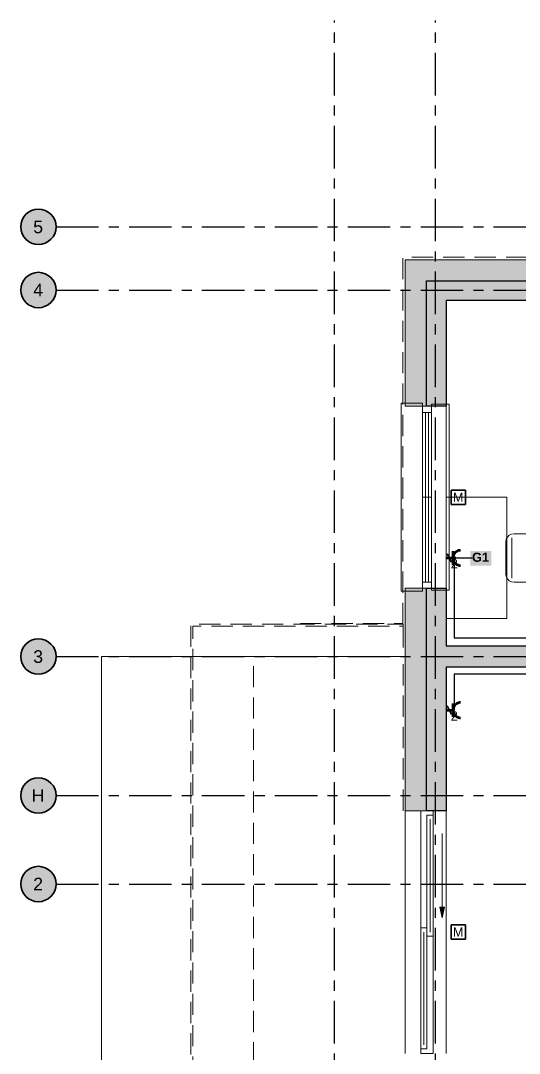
# Model space of a CAD drawing. Header units: metres. Extents: x -4.1 to 21.4, y -4.1 to 11.4.
# Drawn here: x -4.1 to 0.83, y 1.2 to 11.41 of the extents above; entities that cross this region are included whole.
import ezdxf

# ---------------------------------------------------------------- set-up
doc = ezdxf.new("R2010")
doc.units = ezdxf.units.M
doc.linetypes.add('KRESKOWA', pattern=[5.25, 4.2, -1.05])
doc.linetypes.add('PUNKTOWA', pattern=[10.5, 8.4, -1.05, 0, -1.05])
doc.layers.add('A-MASKA', color=7, linetype='Continuous', lineweight=18)
doc.layers.add('E-OPISY', color=2, linetype='Continuous', lineweight=25)
for name, color, linetype, lineweight, true_color in [('E-GNIAZDA', 1, 'Continuous', 35, 0xc00000), ('E-TRASY', 8, 'Continuous', 25, 0x606060), ('I-OSIE', 8, 'PUNKTOWA', 18, 0x7a7a7a), ('I-PODKLAD', 8, 'Continuous', 18, 0x9a9a9a), ('I-PODKLAD-SCIANY', 8, 'Continuous', 25, 0x6e6e6e), ('I-PODKLAD-WYPELN', 254, 'Continuous', 18, 0xe6e6e6)]:
    doc.layers.add(name, color=color, linetype=linetype, lineweight=lineweight, true_color=true_color)
doc.styles.add('PL_ARIAL', font='arial.ttf')
doc.styles.add('PL_ARIAL_B', font='arialbd.ttf')

msp = doc.modelspace()

# ---------------------------------------------------------------- hatches: boundary and pattern name
at = {"layer": 'A-MASKA', "true_color": 0xffffff}
msp.add_hatch(color=7, dxfattribs=at).paths.add_polyline_path([(0.342, 6.024), (0.552, 6.024), (0.552, 6.169), (0.342, 6.169)])
at = {"layer": 'E-OPISY', "true_color": 0x000000}
msp.add_hatch(color=7, dxfattribs=at).paths.add_polyline_path([(0.202, 6.1), (0.202, 6.105), (0.2, 6.109), (0.197, 6.112), (0.194, 6.115), (0.19, 6.117), (0.185, 6.118), (0.18, 6.117), (0.176, 6.115), (0.173, 6.112), (0.17, 6.109), (0.168, 6.105), (0.168, 6.1), (0.168, 6.095), (0.17, 6.091), (0.173, 6.088), (0.176, 6.085), (0.18, 6.083), (0.185, 6.083), (0.19, 6.083), (0.194, 6.085), (0.197, 6.088), (0.2, 6.091), (0.202, 6.095)])
at = {"layer": 'I-OSIE', "true_color": 0xffffff}
for points in [[(-3.75, 9.375), (-3.751, 9.398), (-3.756, 9.42), (-3.763, 9.442), (-3.773, 9.463), (-3.786, 9.482), (-3.801, 9.499), (-3.818, 9.514), (-3.837, 9.527), (-3.858, 9.537), (-3.88, 9.544), (-3.902, 9.549), (-3.925, 9.55), (-3.948, 9.549), (-3.97, 9.544), (-3.992, 9.537), (-4.013, 9.527), (-4.032, 9.514), (-4.049, 9.499), (-4.064, 9.482), (-4.077, 9.463), (-4.087, 9.442), (-4.094, 9.42), (-4.099, 9.398), (-4.1, 9.375), (-4.099, 9.352), (-4.094, 9.33), (-4.087, 9.308), (-4.077, 9.287), (-4.064, 9.268), (-4.049, 9.251), (-4.032, 9.236), (-4.013, 9.223), (-3.992, 9.213), (-3.97, 9.206), (-3.948, 9.201), (-3.925, 9.2), (-3.902, 9.201), (-3.88, 9.206), (-3.858, 9.213), (-3.837, 9.223), (-3.818, 9.236), (-3.801, 9.251), (-3.786, 9.268), (-3.773, 9.287), (-3.763, 9.308), (-3.756, 9.33), (-3.751, 9.352)], [(-3.75, 8.75), (-3.751, 8.773), (-3.756, 8.795), (-3.763, 8.817), (-3.773, 8.838), (-3.786, 8.857), (-3.801, 8.874), (-3.818, 8.889), (-3.837, 8.902), (-3.858, 8.912), (-3.88, 8.919), (-3.902, 8.924), (-3.925, 8.925), (-3.948, 8.924), (-3.97, 8.919), (-3.992, 8.912), (-4.013, 8.902), (-4.032, 8.889), (-4.049, 8.874), (-4.064, 8.857), (-4.077, 8.838), (-4.087, 8.817), (-4.094, 8.795), (-4.099, 8.773), (-4.1, 8.75), (-4.099, 8.727), (-4.094, 8.705), (-4.087, 8.683), (-4.077, 8.662), (-4.064, 8.643), (-4.049, 8.626), (-4.032, 8.611), (-4.013, 8.598), (-3.992, 8.588), (-3.97, 8.581), (-3.948, 8.576), (-3.925, 8.575), (-3.902, 8.576), (-3.88, 8.581), (-3.858, 8.588), (-3.837, 8.598), (-3.818, 8.611), (-3.801, 8.626), (-3.786, 8.643), (-3.773, 8.662), (-3.763, 8.683), (-3.756, 8.705), (-3.751, 8.727)], [(-3.75, 5.125), (-3.751, 5.148), (-3.756, 5.17), (-3.763, 5.192), (-3.773, 5.213), (-3.786, 5.232), (-3.801, 5.249), (-3.818, 5.264), (-3.837, 5.277), (-3.858, 5.287), (-3.88, 5.294), (-3.902, 5.299), (-3.925, 5.3), (-3.948, 5.299), (-3.97, 5.294), (-3.992, 5.287), (-4.013, 5.277), (-4.032, 5.264), (-4.049, 5.249), (-4.064, 5.232), (-4.077, 5.213), (-4.087, 5.192), (-4.094, 5.17), (-4.099, 5.148), (-4.1, 5.125), (-4.099, 5.102), (-4.094, 5.08), (-4.087, 5.058), (-4.077, 5.037), (-4.064, 5.018), (-4.049, 5.001), (-4.032, 4.986), (-4.013, 4.973), (-3.992, 4.963), (-3.97, 4.956), (-3.948, 4.951), (-3.925, 4.95), (-3.902, 4.951), (-3.88, 4.956), (-3.858, 4.963), (-3.837, 4.973), (-3.818, 4.986), (-3.801, 5.001), (-3.786, 5.018), (-3.773, 5.037), (-3.763, 5.058), (-3.756, 5.08), (-3.751, 5.102)], [(-3.75, 3.75), (-3.751, 3.773), (-3.756, 3.795), (-3.763, 3.817), (-3.773, 3.837), (-3.786, 3.857), (-3.801, 3.874), (-3.818, 3.889), (-3.837, 3.902), (-3.858, 3.912), (-3.88, 3.919), (-3.902, 3.924), (-3.925, 3.925), (-3.948, 3.924), (-3.97, 3.919), (-3.992, 3.912), (-4.013, 3.902), (-4.032, 3.889), (-4.049, 3.874), (-4.064, 3.857), (-4.077, 3.837), (-4.087, 3.817), (-4.094, 3.795), (-4.099, 3.773), (-4.1, 3.75), (-4.099, 3.727), (-4.094, 3.705), (-4.087, 3.683), (-4.077, 3.663), (-4.064, 3.643), (-4.049, 3.626), (-4.032, 3.611), (-4.013, 3.598), (-3.992, 3.588), (-3.97, 3.581), (-3.948, 3.576), (-3.925, 3.575), (-3.902, 3.576), (-3.88, 3.581), (-3.858, 3.588), (-3.837, 3.598), (-3.818, 3.611), (-3.801, 3.626), (-3.786, 3.643), (-3.773, 3.663), (-3.763, 3.683), (-3.756, 3.705), (-3.751, 3.727)], [(-3.75, 2.875), (-3.751, 2.898), (-3.756, 2.92), (-3.763, 2.942), (-3.773, 2.962), (-3.786, 2.982), (-3.801, 2.999), (-3.818, 3.014), (-3.837, 3.027), (-3.858, 3.037), (-3.88, 3.044), (-3.902, 3.049), (-3.925, 3.05), (-3.948, 3.049), (-3.97, 3.044), (-3.992, 3.037), (-4.013, 3.027), (-4.032, 3.014), (-4.049, 2.999), (-4.064, 2.982), (-4.077, 2.962), (-4.087, 2.942), (-4.094, 2.92), (-4.099, 2.898), (-4.1, 2.875), (-4.099, 2.852), (-4.094, 2.83), (-4.087, 2.808), (-4.077, 2.788), (-4.064, 2.768), (-4.049, 2.751), (-4.032, 2.736), (-4.013, 2.723), (-3.992, 2.713), (-3.97, 2.706), (-3.948, 2.701), (-3.925, 2.7), (-3.902, 2.701), (-3.88, 2.706), (-3.858, 2.713), (-3.837, 2.723), (-3.818, 2.736), (-3.801, 2.751), (-3.786, 2.768), (-3.773, 2.788), (-3.763, 2.808), (-3.756, 2.83), (-3.751, 2.852)]]:
    msp.add_hatch(color=7, dxfattribs=at).paths.add_polyline_path(points)
at = {"layer": 'I-PODKLAD-WYPELN', "true_color": 0xe4e4e4}
h = msp.add_hatch(color=7, dxfattribs=at)
h.paths.add_polyline_path([(4.25, 6.5), (4.25, 6.365), (4.25, 6.365), (4.25, 6.365), (4.25, 6.35), (4.25, 6.35), (4.25, 6.35), (3.98, 6.35), (3.98, 6.35), (3.98, 6.35), (3.98, 6.23), (3.965, 6.23), (3.77, 6.23), (3.77, 8.645), (0.105, 8.645), (0.105, 8.645), (0.105, 8.645), (0.105, 8.645), (0.105, 8.645), (0.105, 8.645), (0.105, 7.6), (0.105, 7.6), (0.105, 7.6), (-0.09, 7.6), (-0.09, 7.6), (-0.09, 7.6), (-0.09, 7.6), (-0.09, 7.6), (-0.3, 7.6), (-0.3, 7.6), (-0.3, 7.6), (-0.3, 9.05), (-0.3, 9.05), (-0.3, 9.05), (-0.3, 9.05), (4.3, 9.05), (4.3, 8.84), (4.3, 8.84), (4.3, 8.84), (4.3, 8.84), (4.3, 8.645), (4.3, 8.645), (4.3, 8.645), (3.98, 8.645), (3.98, 6.5), (3.98, 6.5), (3.98, 6.5), (3.98, 6.5), (3.98, 6.5), (4.25, 6.5), (4.25, 6.5), (4.25, 6.5), (4.25, 6.5)])
h.paths.add_polyline_path([(0.09, 8.66), (0.09, 8.66), (0.098, 8.652)], flags=0)
h.paths.add_polyline_path([(-0.09, 8.66), (-0.09, 8.66), (-0.09, 8.66), (-0.09, 8.66), (-0.09, 8.66)], flags=0)
h.paths.add_polyline_path([(-0.09, 8.84), (-0.09, 8.84), (-0.09, 8.84), (-0.09, 8.84), (-0.09, 8.84), (-0.09, 8.84)], flags=0)
msp.add_hatch(color=7, dxfattribs=at).paths.add_polyline_path([(3.77, 5.23), (3.77, 5.33), (3.965, 5.33), (3.98, 5.33), (3.98, 5.23), (4.2, 5.23), (4.2, 5.23), (4.2, 5.23), (4.2, 5.23), (4.2, 5.23), (4.2, 5.035), (4.2, 5.035), (4.2, 5.035), (4.2, 5.02), (4.2, 5.02), (4.2, 5.02), (0.105, 5.02), (0.105, 5.02), (0.105, 5.02), (0.105, 3.6), (0.105, 3.6), (0.105, 3.6), (-0.09, 3.6), (-0.09, 3.6), (-0.09, 3.6), (-0.09, 3.6), (-0.09, 3.6), (-0.3, 3.6), (-0.3, 3.6), (-0.3, 3.6), (-0.3, 5.8), (-0.3, 5.8), (-0.3, 5.8), (-0.09, 5.8), (-0.09, 5.8), (-0.09, 5.8), (-0.09, 5.8), (-0.09, 5.8), (0.105, 5.8), (0.105, 5.8), (0.105, 5.8), (0.105, 5.23), (0.105, 5.23), (0.105, 5.23), (0.105, 5.23), (0.105, 5.23)])
at = {"layer": 'I-PODKLAD-WYPELN', "true_color": 0xcfcfcf}
msp.add_hatch(color=7, dxfattribs=at).paths.add_polyline_path([(0.065, 2.539), (0.042, 2.647), (0.088, 2.647)])

# ---------------------------------------------------------------- linework, layer by layer
at = {"layer": 'E-GNIAZDA', "lineweight": 35, "ltscale": 0.05}
for points in [[(0.155, 6.63), (0.295, 6.63), (0.295, 6.77), (0.155, 6.77)], [(0.155, 2.33), (0.295, 2.33), (0.295, 2.47), (0.155, 2.47)]]:
    msp.add_lwpolyline(points, close=True, dxfattribs=at)
for points in [[(0.114, 6.142), (0.156, 6.058)], [(0.114, 4.636), (0.156, 4.552)]]:
    msp.add_lwpolyline(points, dxfattribs=at)
at = {"layer": 'E-GNIAZDA', "lineweight": 50, "ltscale": 0.05}
for points in [[(0.247, 6.175), (0.238, 6.174), (0.228, 6.172), (0.219, 6.169), (0.21, 6.165), (0.202, 6.16), (0.194, 6.153), (0.188, 6.146), (0.183, 6.138), (0.178, 6.129), (0.175, 6.119), (0.173, 6.11), (0.172, 6.1), (0.173, 6.09), (0.175, 6.081), (0.178, 6.071), (0.183, 6.063), (0.188, 6.054), (0.194, 6.047), (0.202, 6.04), (0.21, 6.035), (0.219, 6.031), (0.228, 6.028), (0.238, 6.026), (0.247, 6.025)], [(0.172, 6.168), (0.172, 6.033)], [(0.105, 6.1), (0.172, 6.1)], [(0.247, 4.669), (0.238, 4.669), (0.228, 4.667), (0.219, 4.664), (0.21, 4.659), (0.202, 4.654), (0.194, 4.647), (0.188, 4.64), (0.183, 4.632), (0.178, 4.623), (0.175, 4.614), (0.173, 4.604), (0.172, 4.594), (0.173, 4.585), (0.175, 4.575), (0.178, 4.566), (0.183, 4.557), (0.188, 4.549), (0.194, 4.541), (0.202, 4.535), (0.21, 4.529), (0.219, 4.525), (0.228, 4.522), (0.238, 4.52), (0.247, 4.519)], [(0.172, 4.662), (0.172, 4.527)], [(0.105, 4.594), (0.172, 4.594)]]:
    msp.add_lwpolyline(points, dxfattribs=at)
at = {"layer": 'E-OPISY', "lineweight": 25, "ltscale": 0.05}
msp.add_lwpolyline([(0.185, 6.1), (0.36, 6.1)], dxfattribs=at)
at = {"layer": 'E-TRASY', "linetype": 'Continuous', "lineweight": 25, "ltscale": 0.05, "flags": 128}
for points in [[(0.185, 6.1), (0.185, 5.31), (1.994, 5.31)], [(3.95, 3.32), (3.95, 4.95), (0.185, 4.95), (0.185, 4.594)]]:
    msp.add_lwpolyline(points, dxfattribs=at)
at = {"layer": 'I-OSIE', "linetype": 'PUNKTOWA', "lineweight": 25, "ltscale": 0.050146, "flags": 128}
for points in [[(-1, -3.75), (-1, 11.414)], [(0, -3.75), (0, 11.414)]]:
    msp.add_lwpolyline(points, dxfattribs=at)
at = {"layer": 'I-OSIE', "linetype": 'PUNKTOWA', "lineweight": 25, "ltscale": 0.050063, "flags": 128}
for points in [[(-3.75, 9.375), (21.377, 9.375)], [(-3.75, 8.75), (21.377, 8.75)], [(-3.75, 5.125), (21.377, 5.125)], [(-3.75, 3.75), (21.377, 3.75)], [(-3.75, 2.875), (21.377, 2.875)]]:
    msp.add_lwpolyline(points, dxfattribs=at)
at = {"layer": 'I-OSIE', "linetype": 'Continuous', "lineweight": 35, "ltscale": 0.05}
for centre in [(-3.925, 9.375), (-3.925, 8.75), (-3.925, 5.125), (-3.925, 3.75), (-3.925, 2.875)]:
    msp.add_circle(centre, 0.175, dxfattribs=at)
at = {"layer": 'I-PODKLAD', "linetype": 'KRESKOWA', "lineweight": 13, "ltscale": 0.05, "flags": 128}
for points in [[(-0.325, 5.446), (-0.325, 9.075), (3.81, 9.075), (3.81, 9.05)], [(-0.3, -1.3), (-0.3, -1.32), (-2.42, -1.32), (-2.42, 5.445), (-0.32, 5.445), (-0.32, 5.425), (-2.4, 5.425), (-2.4, -1.3), (-1.8, -1.3)], [(-1.335, 5.446), (-1.335, 5.45), (-0.326, 5.45)], [(-0.32, 5.425), (-0.32, 5.125)], [(13.251, -0.32), (13.8, -0.32), (13.8, -1.3), (-1.8, -1.3), (-1.8, 5.125), (-0.32, 5.125), (-0.32, 3.6)]]:
    msp.add_lwpolyline(points, dxfattribs=at)
at = {"layer": 'I-PODKLAD', "lineweight": 18, "ltscale": 0.05}
for points in [[(-0.13, 7.63), (-0.13, 5.77), (-0.34, 5.77), (-0.34, 7.63)], [(-0.04, 7.6), (-0.04, 5.8), (-0.13, 5.8), (-0.13, 7.6)], [(-0.04, 7.62), (-0.04, 5.78), (0.135, 5.78), (0.135, 7.62)], [(-0.025, 3.6), (-0.025, 1.2), (-0.145, 1.2), (-0.145, 3.6)], [(-0.085, 3.555), (-0.085, 2.36), (-0.025, 2.36), (-0.025, 3.555)], [(0.065, 2.539), (0.042, 2.647), (0.088, 2.647)], [(-0.145, 2.44), (-0.145, 1.245), (-0.085, 1.245), (-0.085, 2.44)]]:
    msp.add_lwpolyline(points, close=True, dxfattribs=at)
at = {"layer": 'I-PODKLAD', "lineweight": 13, "ltscale": 0.05}
for points in [[(0.105, 5.801), (0.105, 7.599)], [(12.3, -0.3), (12.3, -3.3), (-3.3, -3.3), (-3.3, 5.125), (-0.3, 5.125)], [(-0.3, 3.599), (-0.3, 1.2)], [(0.105, 1.2), (0.105, 3.599)]]:
    msp.add_lwpolyline(points, dxfattribs=at)
at = {"layer": 'I-PODKLAD', "lineweight": 18, "ltscale": 0.05}
for points in [[(-0.04, 7.54), (-0.13, 7.54)], [(-0.101, 7.54), (-0.101, 5.86)], [(-0.069, 7.54), (-0.069, 5.86)], [(-0.04, 6.7), (-0.13, 6.7)], [(-0.04, 5.86), (-0.13, 5.86)], [(-0.055, 3.515), (-0.055, 2.4)], [(0.065, 3.376), (0.065, 2.539)], [(-0.115, 2.4), (-0.115, 1.285)]]:
    msp.add_lwpolyline(points, dxfattribs=at)
at = {"layer": 'I-PODKLAD', "lineweight": 13, "ltscale": 0.05, "true_color": 0xb8b8b8}
for points in [[(0.105, 6.7), (0.105, 5.5), (0.705, 5.5), (0.705, 6.7)], [(1.155, 6.26), (1.151, 6.285), (1.14, 6.307), (1.122, 6.325), (1.1, 6.336), (1.075, 6.34), (0.775, 6.34), (0.75, 6.336), (0.728, 6.325), (0.71, 6.307), (0.699, 6.285), (0.695, 6.26), (0.695, 5.94), (0.699, 5.915), (0.71, 5.893), (0.728, 5.875), (0.75, 5.864), (0.775, 5.86), (1.075, 5.86), (1.1, 5.864), (1.122, 5.875), (1.14, 5.893), (1.151, 5.915), (1.155, 5.94)]]:
    msp.add_lwpolyline(points, close=True, dxfattribs=at)
msp.add_lwpolyline([(0.755, 5.9), (0.755, 6.3)], dxfattribs=at)
at = {"layer": 'I-PODKLAD-SCIANY', "lineweight": 13, "ltscale": 0.05}
msp.add_lwpolyline([(4.3, 8.84), (-0.09, 8.84), (-0.09, 8.84), (-0.09, 8.84), (-0.09, 8.84), (-0.09, 8.84), (-0.09, 8.84), (-0.09, 8.84), (-0.09, 8.84), (-0.09, 8.84), (-0.09, 8.84), (-0.09, 8.84), (-0.09, 8.84), (-0.09, 8.84), (-0.09, 8.84), (-0.09, 8.84), (-0.09, 8.84), (-0.09, 8.84), (-0.09, 7.6), (-0.09, 7.6), (-0.09, 7.6), (-0.3, 7.6), (-0.3, 7.6), (-0.3, 7.6), (-0.3, 7.6), (-0.3, 9.05), (-0.3, 9.05), (-0.3, 9.05), (4.3, 9.05)], dxfattribs=at)
at = {"layer": 'I-PODKLAD-SCIANY', "lineweight": 25, "ltscale": 0.05}
for points in [[(3.77, 8.645), (0.105, 8.645), (0.105, 8.645), (0.105, 8.645), (0.105, 8.645), (0.105, 8.645), (0.105, 8.645), (0.105, 8.645), (0.105, 8.645), (0.105, 8.645), (0.105, 8.645), (0.105, 8.645), (0.105, 8.645), (0.105, 8.645), (0.105, 8.645), (0.105, 8.645), (0.105, 8.645), (0.105, 8.645), (0.105, 7.6), (0.105, 7.6), (0.105, 7.6), (-0.09, 7.6), (-0.09, 7.6), (-0.09, 7.6), (-0.09, 8.84), (-0.09, 8.84), (-0.09, 8.84), (-0.09, 8.84), (4.3, 8.84)], [(4.2, 5.02), (0.105, 5.02), (0.105, 5.02), (0.105, 5.02), (0.105, 5.02), (0.105, 5.02), (0.105, 5.02), (0.105, 5.02), (0.105, 5.02), (0.105, 5.02), (0.105, 5.02), (0.105, 5.02), (0.105, 5.02), (0.105, 5.02), (0.105, 5.02), (0.105, 5.02), (0.105, 5.02), (0.105, 5.02), (0.105, 3.6), (0.105, 3.6), (0.105, 3.6), (0.105, 3.6), (-0.09, 3.6), (-0.09, 3.6), (-0.09, 3.6), (-0.09, 3.6), (-0.09, 5.8), (-0.09, 5.8), (-0.09, 5.8), (0.105, 5.8), (0.105, 5.8), (0.105, 5.8), (0.105, 5.23), (0.105, 5.23), (0.105, 5.23), (0.105, 5.23), (0.105, 5.23), (0.105, 5.23), (0.105, 5.23), (0.105, 5.23), (0.105, 5.23), (0.105, 5.23), (0.105, 5.23), (0.105, 5.23), (0.105, 5.23), (0.105, 5.23), (0.105, 5.23), (0.105, 5.23), (0.105, 5.23), (3.77, 5.23)]]:
    msp.add_lwpolyline(points, dxfattribs=at)
at = {"layer": 'I-PODKLAD-SCIANY', "lineweight": 13, "ltscale": 0.05}
msp.add_lwpolyline([(-0.3, 5.8), (-0.3, 5.8), (-0.09, 5.8), (-0.09, 5.8), (-0.09, 5.8), (-0.09, 3.6), (-0.09, 3.6), (-0.09, 3.6), (-0.09, 3.6), (-0.3, 3.6), (-0.3, 3.6), (-0.3, 3.6), (-0.3, 3.6), (-0.3, 5.8)], close=True, dxfattribs=at)

# ---------------------------------------------------------------- texts
at = {"layer": 'E-GNIAZDA', "style": 'PL_ARIAL'}
for s, p in [('M', (0.171, 6.655)), ('2', (0.15, 5.998)), ('2', (0.15, 4.492)), ('M', (0.171, 2.355))]:
    msp.add_text(s, height=0.09, dxfattribs=at).set_placement(p)
at = {"layer": 'E-OPISY', "style": 'PL_ARIAL_B'}
msp.add_text('G1', height=0.09, dxfattribs=at).set_placement((0.36, 6.062))
at = {"layer": 'I-OSIE', "style": 'PL_ARIAL'}
for s, p in [('5', (-3.976, 9.312)), ('4', (-3.976, 8.688)), ('3', (-3.976, 5.062)), ('H', (-3.991, 3.688)), ('2', (-3.976, 2.812))]:
    msp.add_text(s, height=0.125, dxfattribs=at).set_placement(p)

doc.saveas('drawing.dxf')
